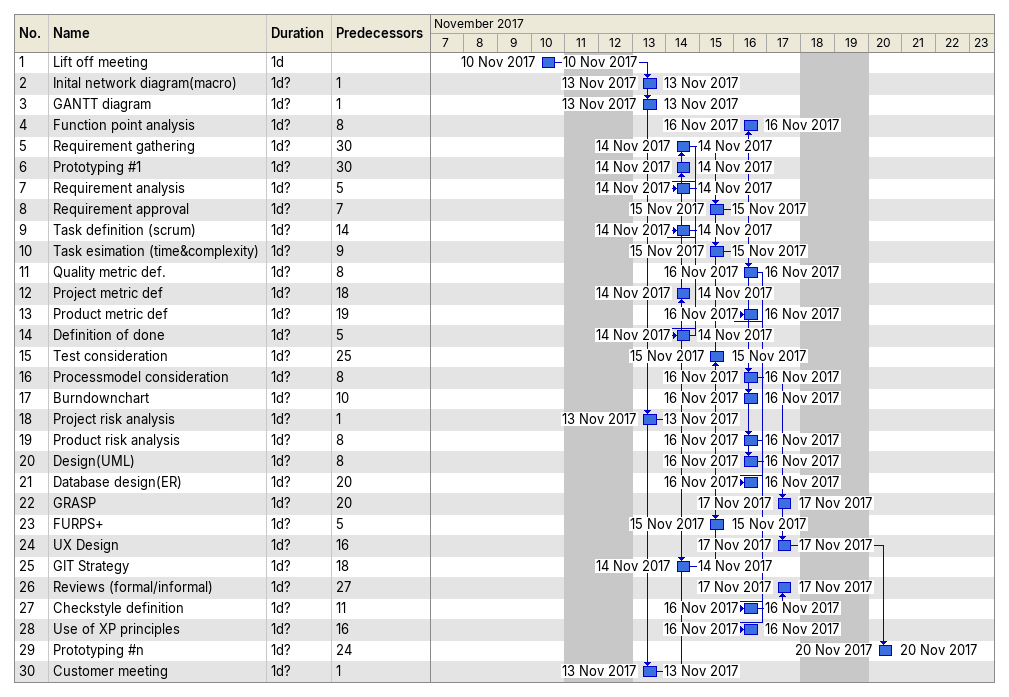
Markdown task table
| ID | Task | Duration | Start | Finish | Predecessors |
|---|---|---|---|---|---|
| 1 | Lift off meeting | 1d | 2017-11-10 | 2017-11-10 |  |
| 2 | Inital network diagram(macro) | 1d? | 2017-11-13 | 2017-11-13 | 1 |
| 3 | GANTT diagram | 1d? | 2017-11-13 | 2017-11-13 | 1 |
| 4 | Function point analysis | 1d? | 2017-11-16 | 2017-11-16 | 8 |
| 5 | Requirement gathering | 1d? | 2017-11-14 | 2017-11-14 | 30 |
| 6 | Prototyping #1 | 1d? | 2017-11-14 | 2017-11-14 | 30 |
| 7 | Requirement analysis | 1d? | 2017-11-14 | 2017-11-14 | 5 |
| 8 | Requirement approval | 1d? | 2017-11-15 | 2017-11-15 | 7 |
| 9 | Task definition (scrum) | 1d? | 2017-11-14 | 2017-11-14 | 14 |
| 10 | Task esimation (time&complexity) | 1d? | 2017-11-15 | 2017-11-15 | 9 |
| 11 | Quality metric def. | 1d? | 2017-11-16 | 2017-11-16 | 8 |
| 12 | Project metric def | 1d? | 2017-11-14 | 2017-11-14 | 18 |
| 13 | Product metric def | 1d? | 2017-11-16 | 2017-11-16 | 19 |
| 14 | Definition of done | 1d? | 2017-11-14 | 2017-11-14 | 5 |
| 15 | Test consideration | 1d? | 2017-11-15 | 2017-11-15 | 25 |
| 16 | Processmodel consideration | 1d? | 2017-11-16 | 2017-11-16 | 8 |
| 17 | Burndownchart | 1d? | 2017-11-16 | 2017-11-16 | 10 |
| 18 | Project risk analysis | 1d? | 2017-11-13 | 2017-11-13 | 1 |
| 19 | Product risk analysis | 1d? | 2017-11-16 | 2017-11-16 | 8 |
| 20 | Design(UML) | 1d? | 2017-11-16 | 2017-11-16 | 8 |
| 21 | Database design(ER) | 1d? | 2017-11-16 | 2017-11-16 | 20 |
| 22 | GRASP | 1d? | 2017-11-17 | 2017-11-17 | 20 |
| 23 | FURPS+ | 1d? | 2017-11-15 | 2017-11-15 | 5 |
| 24 | UX Design | 1d? | 2017-11-17 | 2017-11-17 | 16 |
| 25 | GIT Strategy | 1d? | 2017-11-14 | 2017-11-14 | 18 |
| 26 | Reviews (formal/informal) | 1d? | 2017-11-17 | 2017-11-17 | 27 |
| 27 | Checkstyle definition | 1d? | 2017-11-16 | 2017-11-16 | 11 |
| 28 | Use of XP principles | 1d? | 2017-11-16 | 2017-11-16 | 16 |
| 29 | Prototyping #n | 1d? | 2017-11-20 | 2017-11-20 | 24 |
| 30 | Customer meeting | 1d? | 2017-11-13 | 2017-11-13 | 1 |
